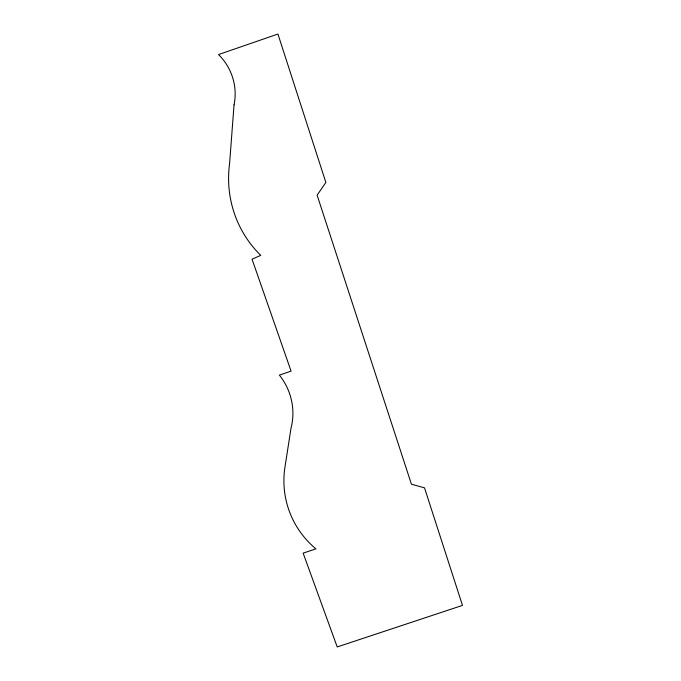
<?xml version="1.0" encoding="UTF-8"?>
<svg xmlns="http://www.w3.org/2000/svg" width="681" height="681" viewBox="0 0 681 681"><rect width="100%" height="100%" fill="white"/><g stroke="black" fill="none" stroke-linecap="round" stroke-linejoin="round"><path stroke-width="1.02" d="M234.043 104.9L229.557 163.883A107.087 104.687 -80 0 0 260.78 255.366L252.038 259.18L291.085 371.145L279.363 375.103A65.274 62.584 2.2 0 1 290.991 428.323L284.667 469.022A99.528 93.518 -19 0 0 315.89 548.877L303.139 553.134L337.214 646.95L462.484 605.4L424.51 487.843L411.435 484.217L317.125 195.183L325.867 182.44L277.933 34.05L218.516 54.565A52.897 50.513 67.2 0 1 234.043 104.9"/></g></svg>
